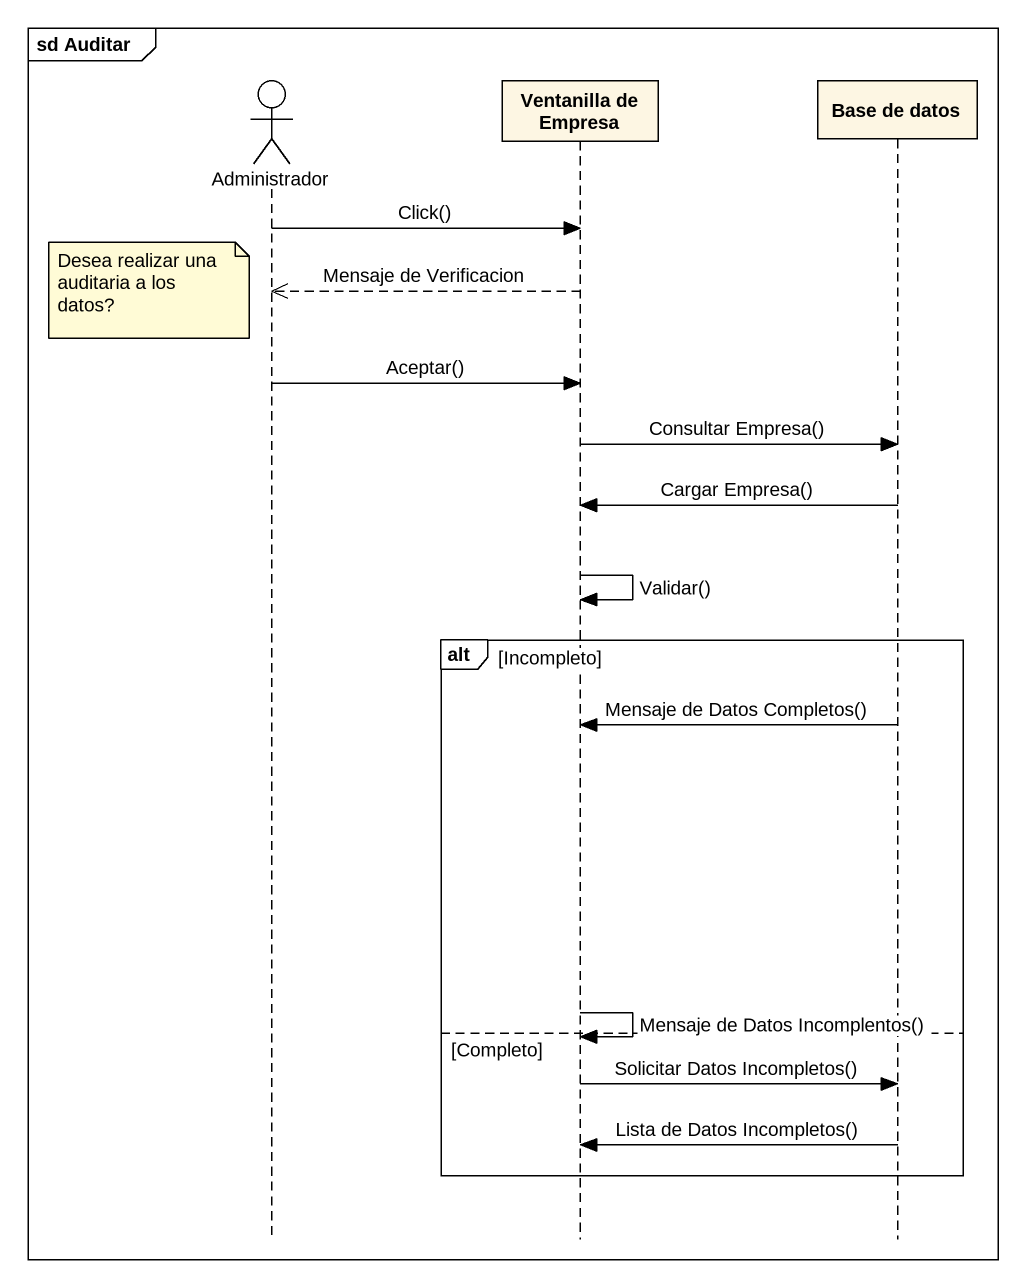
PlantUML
@startuml
mainframe sd Auditar
hide footbox
actor Administrador
participant "Ventanilla de Empresa" as Ventanilla_de_Empresa
participant "Base de datos" as Base_de_datos

Administrador -> Ventanilla_de_Empresa : Click()
note left of Administrador : Desea realizar una auditaria a los datos?
Ventanilla_de_Empresa -->> Administrador : Mensaje de Verificacion
Administrador -> Ventanilla_de_Empresa : Aceptar()
Ventanilla_de_Empresa -> Base_de_datos : Consultar Empresa()
Base_de_datos -> Ventanilla_de_Empresa : Cargar Empresa()
Ventanilla_de_Empresa -> Ventanilla_de_Empresa : Validar()
alt Incompleto
  Base_de_datos -> Ventanilla_de_Empresa : Mensaje de Datos Completos()
  Ventanilla_de_Empresa -> Ventanilla_de_Empresa : Mensaje de Datos Incomplentos()
else Completo
  Ventanilla_de_Empresa -> Base_de_datos : Solicitar Datos Incompletos()
  Base_de_datos -> Ventanilla_de_Empresa : Lista de Datos Incompletos()
end
@enduml
